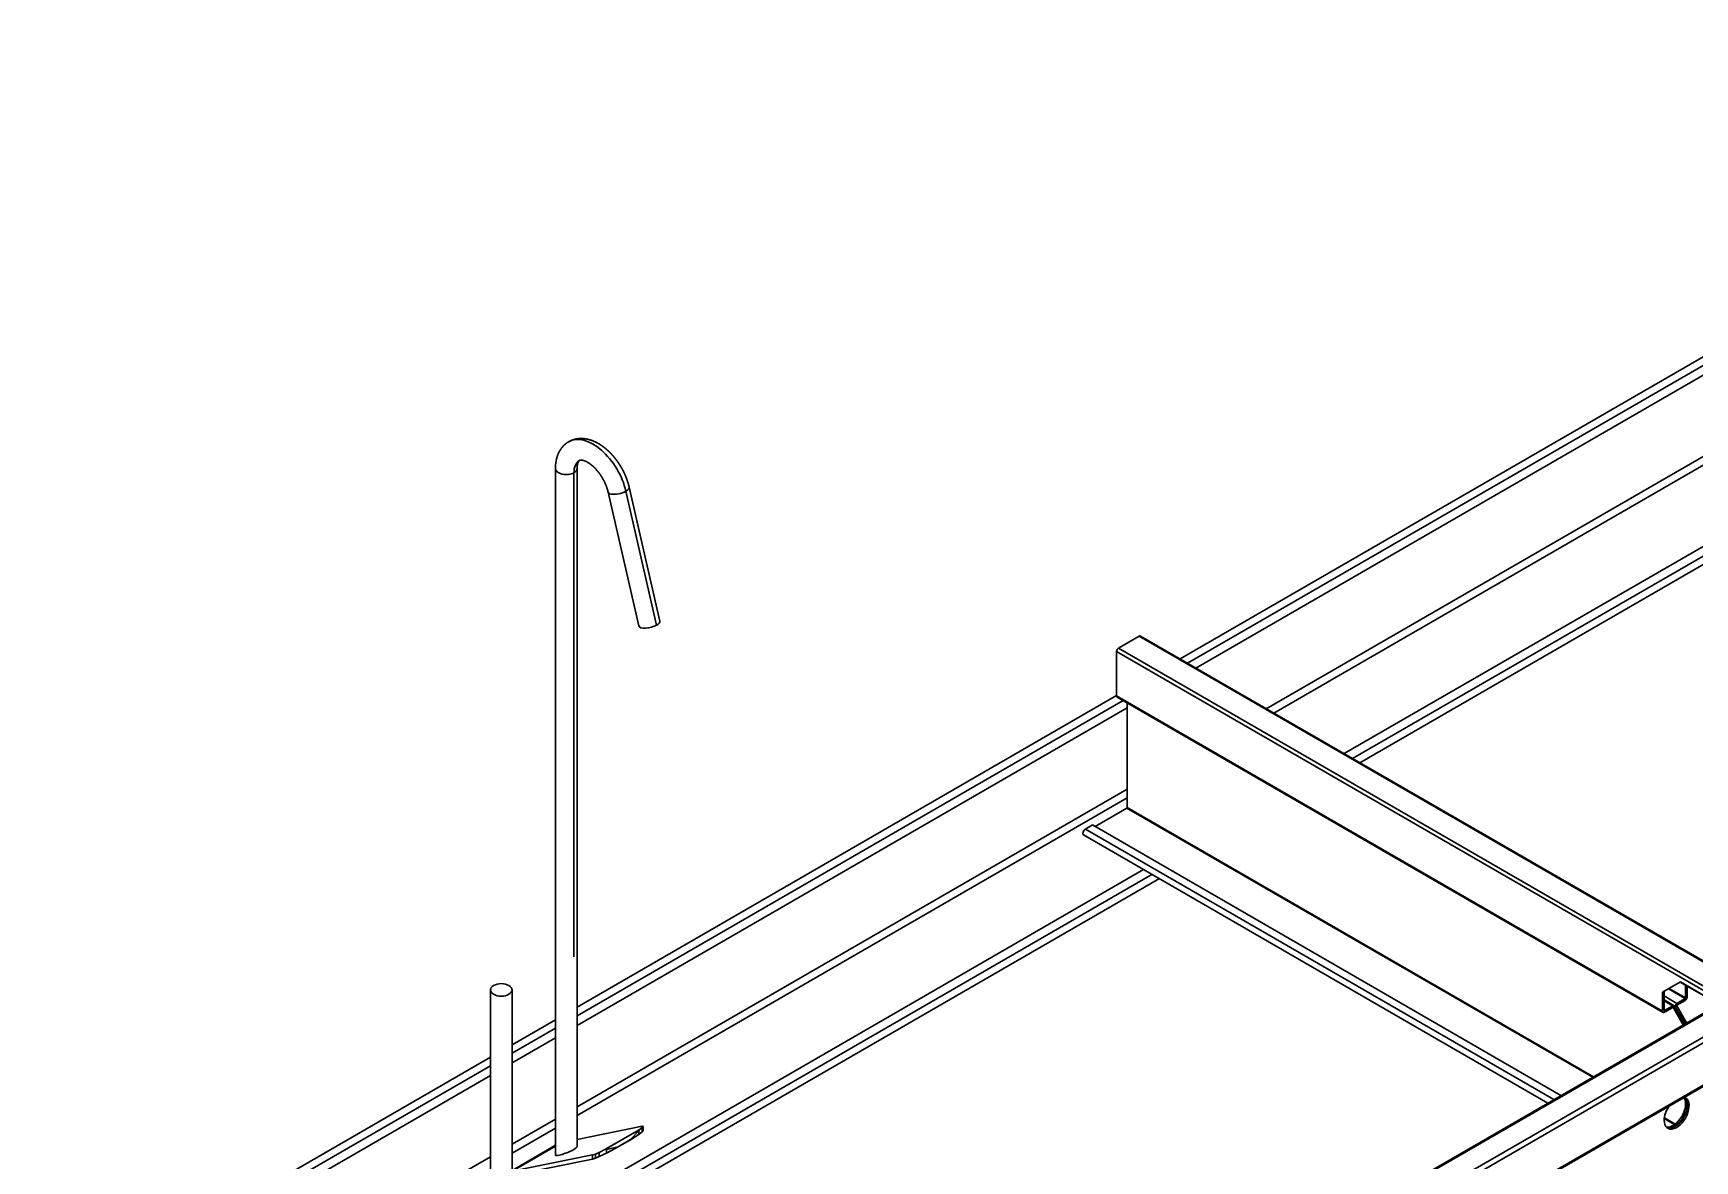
# Model space of a CAD drawing. Header units: millimetres. Extents: x -114 to 1795, y 14 to 1195.
# Drawn here: x 1.7 to 309.1, y 816.5 to 1025 of the extents above; entities that cross this region are included whole.
import ezdxf

# ---------------------------------------------------------------- set-up
doc = ezdxf.new("R2010")
doc.units = ezdxf.units.MM
doc.layers.add('AM_VIS', color=7, linetype='Continuous', lineweight=30)

msp = doc.modelspace()

# ---------------------------------------------------------------- linework, layer by layer
at = {"layer": 'AM_VIS'}
for p, q in [((213.88, 909.26), (414.26, 1024.95)), ((215.24, 908.47), (415.45, 1024.06)), ((216.8, 907.57), (416.21, 1022.7)), ((416.21, 1007.66), (229.82, 900.05)), ((231.23, 899.24), (416.21, 1006.03)), ((244.23, 891.74), (419.25, 992.79)), ((245.78, 890.84), (420.81, 991.89)), ((247.15, 890.05), (422.17, 991.1)), ((526.12, 968.12), (103.11, 723.9)), ((526.01, 967.84), (103.5, 723.9)), ((524.43, 962.79), (105.28, 720.79)), ((524.02, 961.46), (104.87, 719.46)), ((98.34, 817.51), (98.34, 944.49)), ((101.76, 854.18), (101.76, 943.67)), ((102.34, 819.07), (102.34, 944.49)), ((111.98, 941.02), (117.66, 916.26)), ((108.08, 940.12), (113.76, 915.37)), ((111.38, 940.26), (117.06, 915.51)), ((206.3, 913.46), (202.49, 911.26)), ((316.22, 850), (206.3, 913.46)), ((316.58, 849.96), (206.55, 913.49)), ((202.13, 910.64), (202.13, 902.44)), ((312.41, 846.98), (202.13, 910.64)), ((312.41, 847.79), (202.49, 911.26)), ((102.34, 844.86), (202.13, 902.48)), ((102.34, 843.29), (203.32, 901.58)), ((303.14, 844.12), (202.13, 902.44)), ((303.25, 843.89), (202.24, 902.21)), ((204.08, 901.15), (204.08, 881.8)), ((102.34, 841.49), (204.08, 900.23)), ((204.08, 885.19), (102.34, 826.45)), ((102.34, 824.82), (204.08, 883.56)), ((204.01, 881.68), (198.14, 878.29)), ((290.2, 831.92), (204.01, 881.68)), ((290.34, 832), (204.08, 881.8)), ((281.91, 827.13), (196.04, 876.71)), ((197.68, 878.56), (196.37, 877.8)), ((283.02, 827.77), (196.37, 877.8)), ((284.33, 828.53), (197.68, 878.56)), ((107.91, 813.03), (207.12, 870.31)), ((109.82, 812.34), (208.68, 869.41)), ((111, 811.44), (210.04, 868.63)), ((303.14, 847.64), (306.42, 849.54)), ((307.31, 846.45), (304.19, 848.25)), ((307.39, 846.57), (304.33, 848.33)), ((306.42, 849.54), (313.18, 845.63)), ((306.52, 849.42), (313.27, 845.53)), ((307.39, 846.57), (307.39, 848.92)), ((307.67, 848.76), (307.67, 846.73)), ((86.32, 848.06), (86.32, 809.78)), ((90.32, 848.06), (90.32, 810.96)), ((303.14, 844.12), (303.14, 847.64)), ((303.43, 847.81), (303.43, 844.28)), ((305.79, 845.57), (303.43, 846.94)), ((305.27, 845.14), (303.43, 846.21)), ((305.02, 845.12), (303.43, 846.04)), ((305.79, 845.57), (307.31, 846.45)), ((307.31, 846.12), (305.79, 845.24)), ((90.32, 837.92), (98.34, 842.55)), ((303.5, 844.24), (303.43, 844.28)), ((303.5, 844.24), (305.02, 845.12)), ((305.02, 844.79), (303.5, 843.92)), ((305.12, 844.73), (305.02, 844.79)), ((305.08, 844.79), (305.37, 844.96)), ((306.94, 841.58), (305.12, 844.73)), ((305.48, 844.94), (305.36, 845)), ((305.41, 844.9), (307.22, 841.75)), ((305.44, 845), (305.73, 845.17)), ((307.29, 841.79), (305.48, 844.94)), ((305.76, 845.1), (307.58, 841.95)), ((90.32, 836.35), (98.34, 840.98)), ((90.32, 834.55), (98.34, 839.18)), ((323.23, 837.5), (184.35, 757.32)), ((323.04, 837.62), (184.49, 757.63)), ((1.74, 786.78), (86.32, 835.61)), ((3.11, 785.99), (86.32, 834.04)), ((4.67, 785.1), (86.32, 832.24)), ((98.34, 824.14), (90.32, 819.51)), ((305.35, 823.16), (303.44, 824.27)), ((305.48, 823.26), (303.46, 824.42)), ((90.32, 817.88), (98.34, 822.51)), ((102.34, 820.42), (114.39, 822.85)), ((113.84, 822.18), (107.59, 818.58)), ((113.74, 821.99), (112.24, 820.39)), ((112.24, 820.36), (113.74, 821.32)), ((113.84, 822.18), (113.74, 821.99)), ((113.74, 821.99), (113.74, 821.32)), ((113.74, 821.32), (114.41, 821.84)), ((114.41, 822.63), (113.84, 822.18)), ((114.39, 822.85), (114.56, 822.82)), ((114.56, 822.82), (114.41, 822.63)), ((114.41, 822.63), (114.41, 821.84)), ((114.41, 821.84), (114.56, 822.03)), ((114.56, 822.82), (114.56, 822.03)), ((98.34, 819.32), (90.32, 814.69)), ((98.34, 819.18), (90.32, 814.55)), ((105.2, 817.54), (90.32, 814.54)), ((105.72, 817.71), (105.2, 817.54)), ((105.2, 817.54), (105.2, 816.75)), ((106.43, 818.02), (105.72, 817.71)), ((105.72, 817.71), (105.72, 816.92)), ((107.59, 818.58), (106.43, 818.02)), ((106.43, 818.02), (106.43, 817.23)), ((106.43, 817.23), (107.78, 817.88)), ((107.78, 818.55), (107.59, 818.58)), ((109.96, 819.04), (107.78, 818.55)), ((107.78, 817.88), (109.96, 819.04)), ((107.78, 818.55), (107.78, 817.88)), ((110.15, 819.15), (109.96, 819.04)), ((112.24, 820.39), (110.15, 819.15)), ((110.15, 819.15), (112.24, 820.36)), ((112.24, 820.39), (112.24, 820.36)), ((86.32, 817.2), (17.69, 777.58)), ((105.2, 816.75), (90.81, 813.85)), ((105.2, 816.75), (105.72, 816.92)), ((105.72, 816.92), (106.43, 817.23))]:
    msp.add_line(p, q, dxfattribs=at)
for centre, major_axis, ratio, start_param, end_param in [((105.29, 941.63), (4.5, -7.79), 0.57735, 1.082104, 3.141593), ((100.34, 944.49), (2, 0), 0.57735, 3.141593, 5.497787), ((105.29, 941.63), (2.5, -4.33), 0.57735, 3.141593, 3.926991), ((100.34, 944.49), (2, 0), 0.57735, 5.497787, 6.283185), ((110.03, 940.57), (1.95, 0.45), 0.383322, 5.387647, 6.283185), ((110.03, 940.57), (1.95, 0.45), 0.383322, 3.141593, 3.81685), ((110.03, 940.57), (1.95, 0.45), 0.383322, 3.81685, 5.387647), ((115.71, 915.81), (1.95, 0.45), 0.383322, 5.387647, 6.283185), ((115.71, 915.81), (1.95, 0.45), 0.383322, 3.141593, 5.387647), ((206.3, 913.05), (0.25, 0.433), 0.57735, 0, 0.785398), ((202.49, 910.85), (0.25, 0.433), 0.57735, 0.785398, 2.356194), ((202.49, 902.64), (0.25, 0.433), 0.57735, 2.356194, 3.141593), ((204.01, 881.76), (0.05, 0.0866), 0.57735, 3.926991, 5.497787), ((196.37, 877.27), (0.325, 0.563), 0.57735, 0.785398, 3.141593), ((88.32, 848.06), (2, 0), 0.57735, 0.785398, 7.068583), ((305.02, 844.71), (0.25, 0.433), 0.57735, 5.597963, 7.068583), ((305.79, 845.16), (0.25, 0.433), 0.57735, 0.785398, 2.256019), ((305.79, 845.16), (0.05, 0.0866), 0.57735, 0.785398, 1.83255), ((307.31, 846.53), (0.25, 0.433), 0.57735, 3.926991, 5.497787), ((307.31, 846.53), (0.05, 0.0866), 0.57735, 3.926991, 5.497787), ((303.5, 844.32), (0.25, 0.433), 0.57735, 2.356194, 3.926991), ((303.5, 844.32), (0.05, 0.0866), 0.57735, 2.356194, 3.926991), ((305.02, 844.71), (0.05, 0.0866), 0.57735, 6.021432, 7.068583), ((305.05, 844.69), (-0.071, 0.122), 0.57735, 4.712389, 5.236034), ((305.05, 844.69), (-0.354, 0.612), 0.57735, 4.712389, 4.812564), ((305.83, 845.14), (-0.354, 0.612), 0.57735, 1.470621, 1.570796), ((305.83, 845.14), (-0.071, 0.122), 0.57735, 1.047151, 1.570796), ((305.72, 825.28), (1.63, 2.81), 0.57735, 2.356194, 6.420499), ((305.09, 825.65), (1.62, 2.81), 0.57735, 3.33868, 6.045011), ((305.37, 825.48), (1.63, 2.81), 0.57735, 3.250594, 6.174184), ((305.44, 825.44), (1.62, 2.81), 0.57735, 3.228731, 6.196047), ((305.72, 825.28), (1.63, 2.81), 0.57735, 1.433483, 2.356194), ((100.34, 818.29), (2, 0.8), 0.162502, 3.076409, 5.432603), ((100.34, 818.29), (2, 0.8), 0.162502, 5.432603, 6.218002)]:
    msp.add_ellipse(centre, major_axis=major_axis, ratio=ratio, start_param=start_param, end_param=end_param, dxfattribs=at)
for points, degree, knots in [([(100.79, 949.42), (100.92, 949.49), (101.05, 949.56), (101.18, 949.62), (101.31, 949.68), (101.45, 949.73), (101.58, 949.78), (101.72, 949.82), (101.86, 949.86), (102, 949.9), (102.14, 949.93), (102.28, 949.95), (102.42, 949.98), (102.57, 949.99), (102.71, 950.01), (102.86, 950.01), (103, 950.02), (103.14, 950.02), (103.29, 950.02), (103.43, 950.01), (103.57, 950), (103.71, 949.98), (103.86, 949.96), (104, 949.94), (104.14, 949.91), (104.28, 949.88), (104.43, 949.85), (104.59, 949.8), (104.75, 949.76), (104.9, 949.71), (105.06, 949.66), (105.21, 949.6), (105.36, 949.54), (105.51, 949.47), (105.66, 949.4), (105.81, 949.33), (105.96, 949.26), (106.11, 949.18), (106.25, 949.1), (106.4, 949.02), (106.56, 948.92), (106.72, 948.81), (106.88, 948.71), (107.04, 948.6), (107.19, 948.48), (107.35, 948.36), (107.5, 948.24), (107.65, 948.12), (107.8, 947.99), (107.95, 947.86), (108.1, 947.73), (108.24, 947.59), (108.39, 947.45), (108.53, 947.31), (108.67, 947.16), (108.8, 947.01), (108.94, 946.86), (109.07, 946.71), (109.2, 946.55), (109.33, 946.39), (109.46, 946.23), (109.59, 946.07), (109.71, 945.9), (109.83, 945.74), (109.95, 945.57), (110.06, 945.4), (110.18, 945.22), (110.29, 945.05), (110.39, 944.87), (110.5, 944.7), (110.6, 944.52), (110.7, 944.34), (110.8, 944.16), (110.89, 943.97), (110.98, 943.79), (111.07, 943.61), (111.16, 943.42), (111.24, 943.23), (111.32, 943.05), (111.4, 942.86), (111.47, 942.67), (111.54, 942.48), (111.6, 942.3), (111.67, 942.12), (111.73, 941.93), (111.78, 941.75), (111.83, 941.57), (111.88, 941.38), (111.93, 941.2), (111.98, 941.02)], 1, [5.497787, 5.497787, 5.517139, 5.536491, 5.555842, 5.575194, 5.594546, 5.613898, 5.633249, 5.652601, 5.671953, 5.691305, 5.710656, 5.730008, 5.749664, 5.76932, 5.788975, 5.808631, 5.828287, 5.847942, 5.867598, 5.887254, 5.906909, 5.926565, 5.946221, 5.965876, 5.985532, 6.007964, 6.030396, 6.052828, 6.07526, 6.097692, 6.120124, 6.142556, 6.164988, 6.18742, 6.209853, 6.232285, 6.254717, 6.277149, 6.299581, 6.324998, 6.350416, 6.375834, 6.401252, 6.42667, 6.452087, 6.477505, 6.502923, 6.528341, 6.553759, 6.579176, 6.604594, 6.630012, 6.65543, 6.680892, 6.706353, 6.731815, 6.757277, 6.782739, 6.808201, 6.833662, 6.859124, 6.884586, 6.910048, 6.93551, 6.960972, 6.986433, 7.011895, 7.037073, 7.062251, 7.087428, 7.112606, 7.137784, 7.162962, 7.188139, 7.213317, 7.238495, 7.263673, 7.28885, 7.314028, 7.339206, 7.364384, 7.388495, 7.412607, 7.436718, 7.46083, 7.484941, 7.509053, 7.533164, 7.557276, 7.557276]), ([(98.34, 944.49), (98.34, 944.65), (98.35, 944.82), (98.36, 944.99), (98.37, 945.15), (98.38, 945.32), (98.4, 945.48), (98.43, 945.64), (98.45, 945.8), (98.48, 945.96), (98.52, 946.12), (98.55, 946.28), (98.59, 946.44), (98.64, 946.6), (98.69, 946.75), (98.74, 946.9), (98.8, 947.06), (98.86, 947.21), (98.93, 947.36), (99, 947.5), (99.08, 947.65), (99.16, 947.79), (99.24, 947.91), (99.32, 948.03), (99.4, 948.15), (99.48, 948.27), (99.57, 948.38), (99.67, 948.49), (99.76, 948.6), (99.87, 948.71), (99.97, 948.81), (100.08, 948.91), (100.19, 949), (100.3, 949.1), (100.42, 949.18), (100.54, 949.27), (100.67, 949.35), (100.79, 949.42)], 1, [4.712389, 4.712389, 4.7348289, 4.7572689, 4.7797088, 4.8021488, 4.8245887, 4.8470287, 4.8694686, 4.8919086, 4.9143485, 4.9367885, 4.9592284, 4.9816684, 5.0041083, 5.0265482, 5.0489882, 5.0714281, 5.0938681, 5.116308, 5.138748, 5.1611879, 5.1836279, 5.2032628, 5.2228978, 5.2425327, 5.2621677, 5.2818026, 5.3014376, 5.3210726, 5.3407075, 5.3603425, 5.3799774, 5.3996124, 5.4192473, 5.4388823, 5.4585172, 5.4781522, 5.4977871, 5.4977871]), ([(102.34, 944.49), (102.34, 944.59), (102.35, 944.69), (102.35, 944.79), (102.36, 944.88), (102.37, 944.97), (102.38, 945.05), (102.4, 945.13), (102.41, 945.21), (102.43, 945.28), (102.44, 945.35), (102.46, 945.42), (102.48, 945.48), (102.5, 945.53), (102.52, 945.58), (102.54, 945.63), (102.56, 945.68), (102.58, 945.72), (102.6, 945.75), (102.62, 945.78), (102.64, 945.81), (102.66, 945.84), (102.68, 945.86), (102.7, 945.88), (102.71, 945.9), (102.73, 945.91), (102.75, 945.93), (102.76, 945.94), (102.78, 945.95), (102.79, 945.96)], 1, [4.712389, 4.712389, 4.7385689, 4.7647489, 4.7909288, 4.8171087, 4.8432887, 4.8694686, 4.8956486, 4.9218285, 4.9480084, 4.9741884, 5.0003683, 5.0265482, 5.0527282, 5.0789081, 5.1050881, 5.131268, 5.1574479, 5.1836279, 5.2098078, 5.2359878, 5.2621677, 5.2883476, 5.3145276, 5.3407075, 5.3721234, 5.4035394, 5.4349553, 5.4663712, 5.4977871, 5.4977871]), ([(102.79, 945.96), (102.83, 945.98), (102.87, 945.99), (102.93, 946.01), (103.01, 946.02), (103.11, 946.02), (103.24, 946.01), (103.3, 946), (103.36, 945.99), (103.42, 945.98), (103.49, 945.96), (103.56, 945.94), (103.64, 945.91), (103.72, 945.89), (103.8, 945.86), (103.88, 945.82), (103.97, 945.78), (104.05, 945.74), (104.13, 945.7), (104.22, 945.65), (104.31, 945.6), (104.4, 945.55), (104.49, 945.49), (104.58, 945.43), (104.67, 945.37), (104.77, 945.3), (104.86, 945.23), (104.96, 945.16), (105.06, 945.08), (105.16, 944.99), (105.26, 944.91), (105.36, 944.81), (105.46, 944.72), (105.56, 944.62), (105.65, 944.52), (105.75, 944.42), (105.85, 944.32), (105.94, 944.21), (106.03, 944.11), (106.12, 944), (106.21, 943.89), (106.3, 943.78), (106.39, 943.67), (106.47, 943.55), (106.56, 943.44), (106.64, 943.32), (106.72, 943.2), (106.8, 943.07), (106.88, 942.95), (106.96, 942.82), (107.04, 942.69), (107.11, 942.56), (107.18, 942.43), (107.25, 942.3), (107.32, 942.17), (107.39, 942.03), (107.45, 941.9), (107.51, 941.77), (107.57, 941.63), (107.63, 941.5), (107.69, 941.36), (107.74, 941.23), (107.79, 941.1), (107.83, 940.96), (107.88, 940.83), (107.92, 940.7), (107.96, 940.57), (108, 940.44), (108.03, 940.31), (108.06, 940.18), (108.08, 940.12)], 1, [5.497787, 5.497787, 5.566437, 5.635086, 5.703736, 5.772386, 5.841035, 5.909685, 5.937261, 5.964837, 5.992413, 6.019989, 6.047565, 6.075142, 6.102718, 6.130294, 6.15787, 6.185446, 6.211042, 6.236638, 6.262234, 6.28783, 6.313426, 6.339022, 6.364618, 6.390214, 6.41581, 6.441406, 6.467995, 6.494584, 6.521172, 6.547761, 6.57435, 6.600938, 6.627527, 6.654116, 6.680705, 6.707293, 6.732412, 6.757531, 6.78265, 6.807769, 6.832887, 6.858006, 6.883125, 6.908244, 6.933362, 6.958481, 6.9836, 7.009191, 7.034782, 7.060374, 7.085965, 7.111556, 7.137147, 7.162739, 7.18833, 7.213921, 7.239512, 7.265104, 7.290574, 7.316045, 7.341515, 7.366986, 7.392457, 7.417927, 7.443398, 7.468868, 7.494339, 7.519809, 7.54528, 7.557276, 7.557276]), ([(306.52, 849.42), (306.51, 849.43), (306.5, 849.44), (306.47, 849.46), (306.45, 849.47), (306.43, 849.5), (306.43, 849.5), (306.42, 849.52), (306.42, 849.53), (306.42, 849.54)], 3, [0.899618, 0.899618, 0.899618, 0.899618, 0.9170044, 0.9170044, 0.9585022, 0.9585022, 0.9792511, 0.9792511, 1, 1, 1, 1])]:
    msp.add_open_spline(points, degree=degree, knots=knots, dxfattribs=at)

doc.saveas('drawing.dxf')
